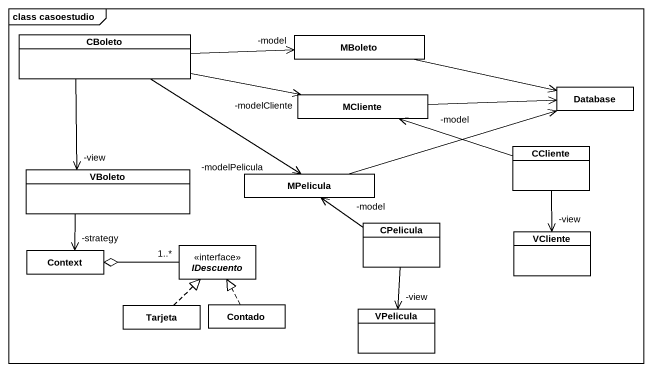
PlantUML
@startuml
mainframe class casoestudio
hide circle
hide empty members
class CBoleto
class MBoleto
class MCliente
class "Database" as Database_
class CCliente
class VBoleto
class MPelicula
class CPelicula
class VCliente
class Context
interface IDescuento <<interface>>
class Tarjeta
class Contado
class VPelicula
CBoleto -right-> "-model" MBoleto
CBoleto -right-> "-modelCliente" MCliente
CBoleto --> "-view" VBoleto
CBoleto --> "-modelPelicula" MPelicula
MBoleto -right-> Database_
MCliente -right-> Database_
CCliente -left-> "-model" MCliente
CCliente --> "-view" VCliente
VBoleto --> "-strategy" Context
MPelicula -right-> Database_
CPelicula -up-> "-model" MPelicula
CPelicula --> "-view" VPelicula
IDescuento "1..*" -left-o Context
Tarjeta .up.|> IDescuento
Contado .up.|> IDescuento
@enduml
